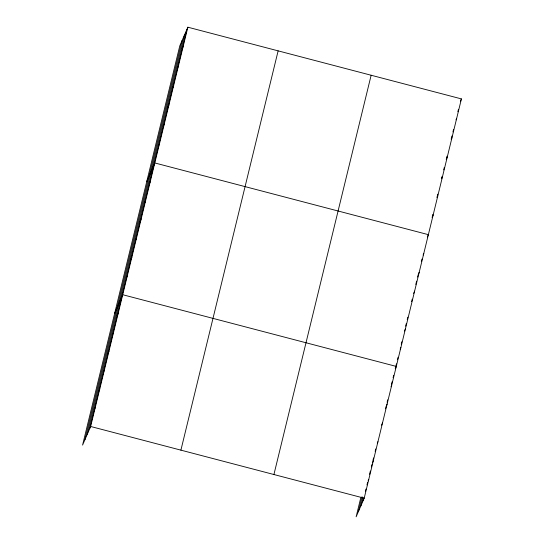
<?xml version="1.0" encoding="UTF-8"?>
<svg xmlns="http://www.w3.org/2000/svg" width="544" height="544" viewBox="0 0 544 544"><rect width="100%" height="100%" fill="white"/><g stroke="black" fill="none" stroke-linecap="round" stroke-linejoin="round"><path stroke-width="0.82" d="M84.912 439.715L182.138 40.433M87.305 434.166L184.538 34.891M89.638 428.788L186.864 29.505M187.864 27.2L179.806 45.812L82.579 445.094L90.637 426.482L187.864 27.2L461.421 98.906L364.194 498.188L356.136 516.8L360.72 497.978M180.907 450.146L278.134 50.864M273.918 474.524L371.144 75.242M358.469 511.421L362.052 496.686M360.869 505.872L362.862 497.692M363.195 500.494L363.793 498.039M365.384 491.49L365.983 489.036M366.982 484.942L367.581 482.487M369.573 474.307L370.369 471.029M371.368 466.942L371.96 464.481M372.96 460.394L373.558 457.939M375.149 451.391L375.748 448.936M385.512 408.83L386.111 406.375M387.11 402.288L387.709 399.833M391.49 384.282L392.088 381.827M393.088 377.733L393.686 375.278M396.474 363.82L395.277 368.73L396.277 366.425L122.72 294.719L114.668 313.33M397.474 359.727L398.072 357.272M401.254 344.182L401.853 341.72M405.64 326.176L406.239 323.721M407.238 319.627L407.837 317.172M411.618 301.621L412.216 299.166M415.806 284.437L416.602 281.16M417.602 277.073L418.2 274.618M421.382 261.521L421.981 259.066M432.283 216.764L432.874 214.343M437.009 197.37L437.791 194.14M442.122 176.365L441.531 178.786L442.53 176.48M443.693 169.898L444.285 167.477M447.039 156.162L446.257 159.392L447.25 157.087M451.173 139.189L451.962 135.959M452.941 131.92L453.533 129.492M457.864 111.717L458.456 109.296M182.138 48.899L183.138 46.594M177.419 68.292L178.418 65.987M172.7 87.686L173.692 85.381M167.974 107.08L168.973 104.774M163.254 126.473L164.247 124.168M158.528 145.867L159.528 143.562M146.751 181.567L154.802 162.955L428.359 234.661L427.366 236.966M149.226 184.083L150.219 181.778M144.643 202.905L145.636 200.6M140.053 221.734L141.052 219.422M135.47 240.557L136.469 238.252M130.886 259.379L131.886 257.074M126.303 278.202L127.303 275.896M117.137 315.846L118.136 313.541M112.554 334.669L113.553 332.364M107.97 353.491L108.97 351.186M103.387 372.32L104.387 370.008M98.804 391.143L99.804 388.838M94.221 409.965L95.22 407.66M460.421 101.211L461.421 98.906M456.028 119.836L456.695 118.3M451.309 139.23L451.976 137.693M437.145 197.411L437.804 195.874M432.086 217.573L433.085 215.268M423.116 255.02L423.776 253.484M418.526 273.843L419.193 272.306M413.617 293.44L414.61 291.128M404.444 331.085L405.443 328.78M400.194 349.139L400.86 347.602M391.027 386.784L391.694 385.247M386.444 405.606L387.11 404.07M381.528 425.204L382.527 422.892M377.278 443.258L377.944 441.714M372.361 462.849L373.361 460.544M368.111 480.903L368.778 479.366M90.637 426.482L364.194 498.188"/></g></svg>
